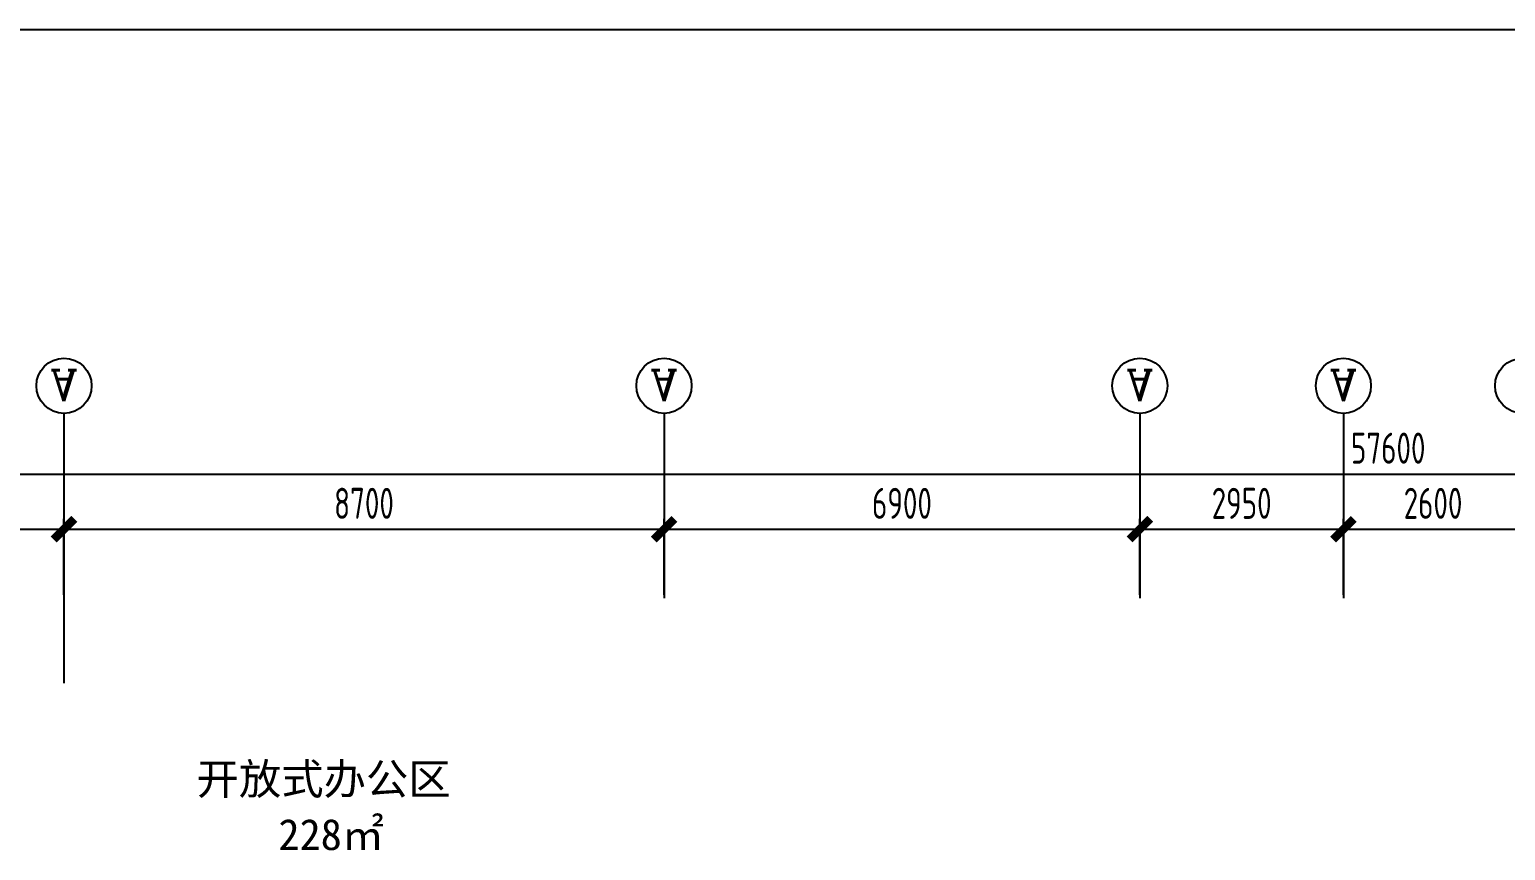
# Model space of a CAD drawing. Header units: inches. Extents: x 10 to 166961, y -47 to 131592.
# Drawn here: x 20201 to 41601, y 46065 to 57970 of the extents above; entities that cross this region are included whole.
import ezdxf
from ezdxf.enums import TextEntityAlignment as Align

# ---------------------------------------------------------------- set-up
doc = ezdxf.new("R2010")
doc.units = ezdxf.units.IN
doc.header["$MEASUREMENT"] = 0
for name, color, linetype in [('AXIS_TEXT', 7, 'Continuous'), ('PUB_DIM', 3, 'Continuous'), ('TK', 3, 'Continuous'), ('z', 2, 'Continuous')]:
    doc.layers.add(name, color=color, linetype=linetype)
doc.styles.add('COMPLEX', font='COMPLEX')
doc.styles.add('F', font='')
doc.styles.add('GBSTYLE', font='gbxwxt.shx', dxfattribs={"width": 0.8, "bigfont": 'gbhzfs.shx'})
doc.styles.get('F').set_extended_font_data('SimHei')

# ---------------------------------------------------------------- blocks, each defined once
blk = doc.blocks.new('A$C03CA08DD')
at = {"layer": 'TK', "color": 4, "linetype": 'ByBlock', "lineweight": -2}
blk.add_line((4061, 57965), (81817, 57965), dxfattribs=at)
blk = doc.blocks.new('_ArchTick')
at = {"color": 0, "linetype": 'ByBlock', "const_width": 0.4}
blk.add_lwpolyline([(-0.5, -0.5), (0.5, 0.5)], dxfattribs=at)

msp = doc.modelspace()

# ---------------------------------------------------------------- linework, layer by layer
for centre in [(20701, 52804), (20701, 52804), (29401, 52804), (36301, 52804), (39251, 52804), (41851, 52804)]:
    msp.add_circle(centre, 400)
at = {"layer": 'PUB_DIM', "color": 6}
for p, q in [((20701, 52404), (20701, 49724)), ((29401, 52404), (29401, 49724)), ((36301, 52404), (36301, 49724)), ((39251, 52404), (39251, 49724)), ((20701, 51800), (20701, 48489))]:
    msp.add_line(p, q, dxfattribs=at)
at = {"layer": 'PUB_DIM', "transparency": 16777216}
for p, q in [((10951, 51524), (68851, 51524)), ((10951, 50724), (20851, 50724)), ((20551, 50724), (29551, 50724)), ((20701, 49774), (20701, 50874)), ((20701, 49774), (20701, 50874)), ((29251, 50724), (36451, 50724)), ((29401, 49774), (29401, 50874)), ((29401, 49774), (29401, 50874)), ((36151, 50724), (39401, 50724)), ((36301, 49774), (36301, 50874)), ((36301, 49774), (36301, 50874)), ((39101, 50724), (42001, 50724)), ((39251, 49774), (39251, 50874)), ((39251, 49774), (39251, 50874))]:
    msp.add_line(p, q, dxfattribs=at)

# ---------------------------------------------------------------- block references
msp.add_blockref('A$C03CA08DD', (10, 5))
at = {"layer": 'PUB_DIM', "xscale": 300, "yscale": 300, "zscale": 300, "rotation": 180}
for p in [(20701, 50724), (29401, 50724), (36301, 50724), (39251, 50724)]:
    msp.add_blockref('_ArchTick', p, dxfattribs=at)
at = {"layer": 'PUB_DIM', "xscale": 300, "yscale": 300, "zscale": 300}
for p in [(20701, 50724), (29401, 50724), (36301, 50724), (39251, 50724)]:
    msp.add_blockref('_ArchTick', p, dxfattribs=at)

# ---------------------------------------------------------------- texts
at = {"layer": 'AXIS_TEXT', "style": 'COMPLEX', "text_generation_flag": 4, "width": 1.041667}
for p, p2 in [((20501, 53028), (20901, 53028)), ((20501, 53028), (20901, 53028)), ((29201, 53028), (29601, 53028)), ((36101, 53028), (36501, 53028)), ((39051, 53028), (39451, 53028))]:
    msp.add_attdef('A', text='', height=448, dxfattribs=at).set_placement(p, p2, align=Align.FIT)
at = {"layer": 'PUB_DIM', "color": 7, "transparency": 16777216, "char_height": 450, "attachment_point": 5, "style": 'GBSTYLE'}
for s, insert in [('\\A1;57600', (39901, 51899)), ('\\A1;8700', (25051, 51099)), ('\\A1;6900', (32851, 51099)), ('\\A1;2950', (37776, 51099)), ('\\A1;2600', (40551, 51099))]:
    msp.add_mtext(s, dxfattribs=dict(at, insert=insert))
at = {"layer": 'z', "color": 252, "style": 'F'}
for s, p in [('开放式办公区', (22624, 46877)), ('228㎡', (23811, 46072))]:
    msp.add_text(s, height=450, dxfattribs=at).set_placement(p)

doc.saveas('drawing.dxf')
